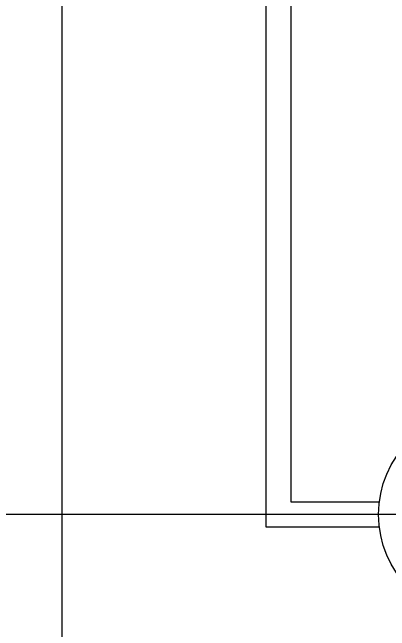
# Model space of a CAD drawing. Header units: metres. Extents: x -855790 to -837970, y 565220 to 577820.
# Drawn here: x -852779 to -852326, y 572232 to 572974 of the extents above; entities that cross this region are included whole.
import ezdxf

# ---------------------------------------------------------------- set-up
doc = ezdxf.new("R2010")
doc.units = ezdxf.units.M
for name, color, linetype in [('COLUMN', 5, 'Continuous'), ('DOTE', 1, 'Continuous'), ('WALL', 2, 'Continuous'), ('WINDOW', 3, 'Continuous')]:
    doc.layers.add(name, color=color, linetype=linetype)

msp = doc.modelspace()

# ---------------------------------------------------------------- linework, layer by layer
at = {"layer": 'COLUMN'}
msp.add_circle((-852214.12, 572371.34), 125, dxfattribs=at)
at = {"layer": 'DOTE'}
msp.add_line((-848214.12, 572371.34), (-853214.12, 572371.34), dxfattribs=at)
at = {"layer": 'WALL'}
msp.add_line((-852719.12, 571866.34), (-852719.12, 575876.34), dxfattribs=at)
at = {"layer": 'WINDOW'}
for p, q in [((-852474.12, 572356.34), (-852474.12, 573101.34)), ((-852444.12, 572386.34), (-852444.12, 573101.34)), ((-852337.51, 572386.34), (-852444.12, 572386.34)), ((-852338.22, 572356.34), (-852474.12, 572356.34))]:
    msp.add_line(p, q, dxfattribs=at)

doc.saveas('drawing.dxf')
